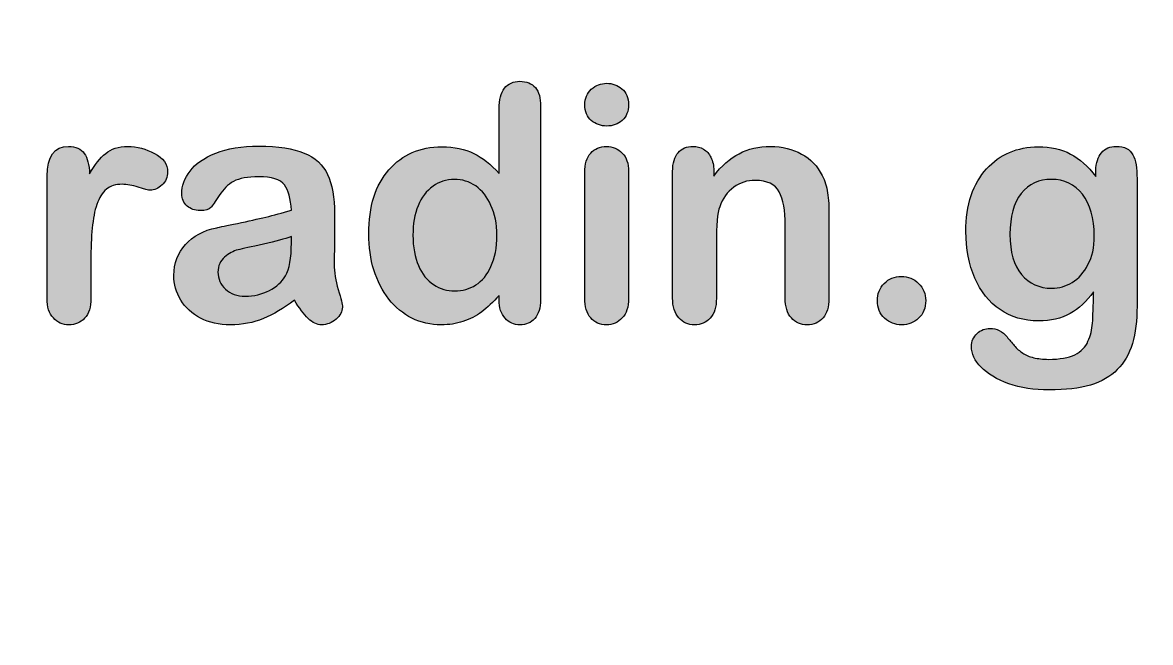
# Model space of a CAD drawing. Header units: millimetres. Extents: x -164.3 to -124.3, y -138.1 to -98.1.
# Drawn here: x -156.35 to -144.32, y -131.51 to -124.9 of the extents above; entities that cross this region are included whole.
import ezdxf

# ---------------------------------------------------------------- set-up
doc = ezdxf.new("R2010")
doc.units = ezdxf.units.MM
doc.header["$MEASUREMENT"] = 0
doc.layers.add('Layer 1', color=7, linetype='Continuous')

msp = doc.modelspace()

# ---------------------------------------------------------------- hatches: boundary and pattern name
at = {"layer": 'Layer 1', "true_color": 0x282928}
h = msp.add_hatch(color=250, dxfattribs=at)
edge = h.paths.add_edge_path()
edge.add_spline(control_points=[(-151.2025, -128.0505), (-151.1604, -128.0962), (-151.1078, -128.1208), (-151.0446, -128.1208), (-150.9779, -128.1208), (-150.9252, -128.0997), (-150.8866, -128.054), (-150.8445, -128.0084), (-150.8234, -127.9418), (-150.8234, -127.854), (-150.8234, -127.854), (-150.8234, -125.7898), (-150.8234, -125.7898), (-150.8234, -125.7021), (-150.841, -125.6354), (-150.8796, -125.5897), (-150.9182, -125.5442), (-150.9743, -125.5231), (-151.0446, -125.5231), (-151.1147, -125.5231), (-151.171, -125.5476), (-151.2096, -125.5968), (-151.2482, -125.646), (-151.2657, -125.7197), (-151.2657, -125.8144), (-151.2657, -125.8144), (-151.2657, -126.506), (-151.2657, -126.506), (-151.3534, -126.4077), (-151.4448, -126.3375), (-151.536, -126.2918), (-151.6308, -126.2462), (-151.7431, -126.2216), (-151.8766, -126.2216), (-152.1117, -126.2216), (-152.2978, -126.3024), (-152.4416, -126.4674), (-152.5856, -126.6289), (-152.6558, -126.857), (-152.6558, -127.1519), (-152.6558, -127.2888), (-152.6383, -127.4187), (-152.6031, -127.5345), (-152.5645, -127.6539), (-152.5119, -127.7592), (-152.4416, -127.8469), (-152.375, -127.9347), (-152.2908, -128.0014), (-152.196, -128.0505), (-152.1011, -128.0962), (-151.9959, -128.1208), (-151.8835, -128.1208), (-151.7993, -128.1208), (-151.7221, -128.1102), (-151.6519, -128.0856), (-151.5781, -128.0611), (-151.5115, -128.0294), (-151.4518, -127.9838), (-151.3921, -127.9382), (-151.3289, -127.8786), (-151.2657, -127.8083), (-151.2657, -127.8083), (-151.2657, -127.8539), (-151.2657, -127.8539), (-151.2657, -127.9382), (-151.2447, -128.0049), (-151.2025, -128.0505), (-151.2025, -128.0505), (-151.2025, -128.0505), (-151.2025, -128.0505)], knot_values=[0, 0, 0, 0, 0.0434783, 0.0434783, 0.0434783, 0.0869565, 0.0869565, 0.0869565, 0.1304348, 0.1304348, 0.1304348, 0.173913, 0.173913, 0.173913, 0.2173913, 0.2173913, 0.2173913, 0.2608696, 0.2608696, 0.2608696, 0.3043478, 0.3043478, 0.3043478, 0.3478261, 0.3478261, 0.3478261, 0.3913043, 0.3913043, 0.3913043, 0.4347826, 0.4347826, 0.4347826, 0.4782609, 0.4782609, 0.4782609, 0.5217391, 0.5217391, 0.5217391, 0.5652174, 0.5652174, 0.5652174, 0.6086957, 0.6086957, 0.6086957, 0.6521739, 0.6521739, 0.6521739, 0.6956522, 0.6956522, 0.6956522, 0.7391304, 0.7391304, 0.7391304, 0.7826087, 0.7826087, 0.7826087, 0.826087, 0.826087, 0.826087, 0.8695652, 0.8695652, 0.8695652, 0.9130435, 0.9130435, 0.9130435, 0.9565217, 0.9565217, 0.9565217, 1, 1, 1, 1], degree=3, periodic=1)
h = msp.add_hatch(color=250, dxfattribs=at)
edge = h.paths.add_edge_path()
edge.add_spline(control_points=[(-149.9528, -125.9408), (-149.9072, -125.8987), (-149.8861, -125.8425), (-149.8861, -125.7723), (-149.8861, -125.6986), (-149.9107, -125.6425), (-149.9564, -125.6039), (-150.002, -125.5652), (-150.0582, -125.5442), (-150.1179, -125.5442), (-150.1811, -125.5442), (-150.2337, -125.5652), (-150.2829, -125.6073), (-150.3284, -125.6494), (-150.353, -125.7057), (-150.353, -125.7723), (-150.353, -125.8461), (-150.3284, -125.9022), (-150.2829, -125.9408), (-150.2372, -125.9794), (-150.1811, -126.0005), (-150.1179, -126.0005), (-150.0547, -126.0005), (-149.9985, -125.9794), (-149.9528, -125.9408), (-149.9528, -125.9408), (-149.9528, -125.9408), (-149.9528, -125.9408)], knot_values=[0, 0, 0, 0, 0.1111111, 0.1111111, 0.1111111, 0.2222222, 0.2222222, 0.2222222, 0.3333333, 0.3333333, 0.3333333, 0.4444444, 0.4444444, 0.4444444, 0.5555556, 0.5555556, 0.5555556, 0.6666667, 0.6666667, 0.6666667, 0.7777778, 0.7777778, 0.7777778, 0.8888889, 0.8888889, 0.8888889, 1, 1, 1, 1], degree=3, periodic=1)
h = msp.add_hatch(color=250, dxfattribs=at)
edge = h.paths.add_edge_path()
edge.add_spline(control_points=[(-155.6056, -127.0887), (-155.5951, -126.9904), (-155.5811, -126.9062), (-155.5565, -126.8359), (-155.5319, -126.7657), (-155.4969, -126.7131), (-155.4547, -126.6744), (-155.4126, -126.6393), (-155.3564, -126.6218), (-155.2862, -126.6218), (-155.2371, -126.6218), (-155.1774, -126.6324), (-155.1142, -126.6535), (-155.0475, -126.6744), (-155.0054, -126.685), (-154.9878, -126.685), (-154.9422, -126.685), (-154.9, -126.6675), (-154.8614, -126.6289), (-154.8228, -126.5937), (-154.8018, -126.5446), (-154.8018, -126.4885), (-154.8018, -126.4077), (-154.8474, -126.341), (-154.9422, -126.2918), (-155.0335, -126.2427), (-155.1282, -126.2181), (-155.2265, -126.2181), (-155.3248, -126.2181), (-155.4055, -126.2427), (-155.4618, -126.2918), (-155.5214, -126.341), (-155.5776, -126.4147), (-155.6337, -126.5095), (-155.6373, -126.4147), (-155.6583, -126.341), (-155.6899, -126.2918), (-155.725, -126.2427), (-155.7812, -126.2181), (-155.8584, -126.2181), (-156.0093, -126.2181), (-156.0865, -126.3234), (-156.0865, -126.534), (-156.0865, -126.534), (-156.0865, -127.8364), (-156.0865, -127.8364), (-156.0865, -127.9312), (-156.0656, -128.0014), (-156.0199, -128.047), (-155.9778, -128.0962), (-155.9216, -128.1208), (-155.8549, -128.1208), (-155.7882, -128.1208), (-155.732, -128.0962), (-155.6864, -128.0505), (-155.6408, -128.0014), (-155.6197, -127.9312), (-155.6197, -127.8364), (-155.6197, -127.8364), (-155.6197, -127.4467), (-155.6197, -127.4467), (-155.6197, -127.3063), (-155.6162, -127.187), (-155.6056, -127.0887), (-155.6056, -127.0887), (-155.6056, -127.0887), (-155.6056, -127.0887)], knot_values=[0, 0, 0, 0, 0.0454545, 0.0454545, 0.0454545, 0.0909091, 0.0909091, 0.0909091, 0.1363636, 0.1363636, 0.1363636, 0.1818182, 0.1818182, 0.1818182, 0.2272727, 0.2272727, 0.2272727, 0.2727273, 0.2727273, 0.2727273, 0.3181818, 0.3181818, 0.3181818, 0.3636364, 0.3636364, 0.3636364, 0.4090909, 0.4090909, 0.4090909, 0.4545455, 0.4545455, 0.4545455, 0.5, 0.5, 0.5, 0.5454545, 0.5454545, 0.5454545, 0.5909091, 0.5909091, 0.5909091, 0.6363636, 0.6363636, 0.6363636, 0.6818182, 0.6818182, 0.6818182, 0.7272727, 0.7272727, 0.7272727, 0.7727273, 0.7727273, 0.7727273, 0.8181818, 0.8181818, 0.8181818, 0.8636364, 0.8636364, 0.8636364, 0.9090909, 0.9090909, 0.9090909, 0.9545455, 0.9545455, 0.9545455, 1, 1, 1, 1], degree=3, periodic=1)
h = msp.add_hatch(color=250, dxfattribs=at)
edge = h.paths.add_edge_path()
edge.add_spline(control_points=[(-153.3026, -128.054), (-153.2534, -128.0997), (-153.2077, -128.1208), (-153.1587, -128.1208), (-153.1025, -128.1208), (-153.0498, -128.0997), (-153.0042, -128.0611), (-152.9621, -128.0225), (-152.9375, -127.9804), (-152.9375, -127.9312), (-152.9375, -127.903), (-152.9515, -127.8434), (-152.9832, -127.7451), (-153.0112, -127.6503), (-153.0252, -127.5591), (-153.0252, -127.4713), (-153.0252, -127.3766), (-153.0218, -127.2923), (-153.0218, -127.2151), (-153.0218, -127.1413), (-153.0218, -127.0466), (-153.0218, -126.9377), (-153.0218, -126.7622), (-153.0463, -126.6218), (-153.0955, -126.5165), (-153.1446, -126.4147), (-153.2254, -126.3375), (-153.3447, -126.2884), (-153.4605, -126.2392), (-153.622, -126.2146), (-153.8292, -126.2146), (-154.0117, -126.2146), (-154.1661, -126.2392), (-154.289, -126.2884), (-154.4153, -126.341), (-154.5066, -126.4042), (-154.5628, -126.4814), (-154.6224, -126.5586), (-154.6506, -126.6393), (-154.6506, -126.7236), (-154.6506, -126.7762), (-154.633, -126.8184), (-154.5944, -126.8535), (-154.5557, -126.8851), (-154.5101, -126.9026), (-154.4574, -126.9026), (-154.3978, -126.9026), (-154.3592, -126.8921), (-154.3416, -126.8711), (-154.3241, -126.85), (-154.296, -126.8044), (-154.2504, -126.7412), (-154.2083, -126.6744), (-154.1591, -126.6253), (-154.0994, -126.5903), (-154.0362, -126.5586), (-153.9485, -126.5411), (-153.8292, -126.5411), (-153.6922, -126.5411), (-153.601, -126.5692), (-153.5553, -126.6289), (-153.5132, -126.685), (-153.4886, -126.7762), (-153.4816, -126.8991), (-153.5799, -126.9272), (-153.6711, -126.9518), (-153.7554, -126.9729), (-153.8396, -126.9904), (-153.9379, -127.015), (-154.0573, -127.0395), (-154.1731, -127.0606), (-154.2469, -127.0781), (-154.2784, -127.0852), (-154.4188, -127.1133), (-154.5312, -127.1765), (-154.612, -127.2642), (-154.6927, -127.3555), (-154.7348, -127.4643), (-154.7348, -127.5942), (-154.7348, -127.689), (-154.7102, -127.7767), (-154.661, -127.8575), (-154.6119, -127.9382), (-154.5417, -128.0014), (-154.4505, -128.0505), (-154.3591, -128.0962), (-154.2538, -128.1208), (-154.1345, -128.1208), (-154.0046, -128.1208), (-153.8853, -128.0997), (-153.78, -128.054), (-153.6746, -128.0119), (-153.5623, -127.9452), (-153.45, -127.8575), (-153.3973, -127.9418), (-153.3482, -128.0084), (-153.3026, -128.054), (-153.3026, -128.054), (-153.3026, -128.054), (-153.3026, -128.054)], knot_values=[0, 0, 0, 0, 0.030303, 0.030303, 0.030303, 0.0606061, 0.0606061, 0.0606061, 0.0909091, 0.0909091, 0.0909091, 0.1212121, 0.1212121, 0.1212121, 0.1515152, 0.1515152, 0.1515152, 0.1818182, 0.1818182, 0.1818182, 0.2121212, 0.2121212, 0.2121212, 0.2424242, 0.2424242, 0.2424242, 0.2727273, 0.2727273, 0.2727273, 0.3030303, 0.3030303, 0.3030303, 0.3333333, 0.3333333, 0.3333333, 0.3636364, 0.3636364, 0.3636364, 0.3939394, 0.3939394, 0.3939394, 0.4242424, 0.4242424, 0.4242424, 0.4545455, 0.4545455, 0.4545455, 0.4848485, 0.4848485, 0.4848485, 0.5151515, 0.5151515, 0.5151515, 0.5454545, 0.5454545, 0.5454545, 0.5757576, 0.5757576, 0.5757576, 0.6060606, 0.6060606, 0.6060606, 0.6363636, 0.6363636, 0.6363636, 0.6666667, 0.6666667, 0.6666667, 0.6969697, 0.6969697, 0.6969697, 0.7272727, 0.7272727, 0.7272727, 0.7575758, 0.7575758, 0.7575758, 0.7878788, 0.7878788, 0.7878788, 0.8181818, 0.8181818, 0.8181818, 0.8484848, 0.8484848, 0.8484848, 0.8787879, 0.8787879, 0.8787879, 0.9090909, 0.9090909, 0.9090909, 0.9393939, 0.9393939, 0.9393939, 0.969697, 0.969697, 0.969697, 1, 1, 1, 1], degree=3, periodic=1)
h = msp.add_hatch(color=250, dxfattribs=at)
edge = h.paths.add_edge_path()
edge.add_spline(control_points=[(-149.9528, -126.2884), (-149.9985, -126.2427), (-150.0547, -126.2181), (-150.1214, -126.2181), (-150.1915, -126.2181), (-150.2477, -126.2427), (-150.2898, -126.2884), (-150.3319, -126.3339), (-150.353, -126.4042), (-150.353, -126.4989), (-150.353, -126.4989), (-150.353, -127.8364), (-150.353, -127.8364), (-150.353, -127.9276), (-150.3319, -127.9979), (-150.2898, -128.047), (-150.2477, -128.0962), (-150.1915, -128.1208), (-150.1214, -128.1208), (-150.0547, -128.1208), (-149.9985, -128.0962), (-149.9528, -128.047), (-149.9072, -128.0014), (-149.8861, -127.9312), (-149.8861, -127.8364), (-149.8861, -127.8364), (-149.8861, -126.4849), (-149.8861, -126.4849), (-149.8861, -126.4006), (-149.9072, -126.3339), (-149.9528, -126.2884), (-149.9528, -126.2884), (-149.9528, -126.2884), (-149.9528, -126.2884)], knot_values=[0, 0, 0, 0, 0.0909091, 0.0909091, 0.0909091, 0.1818182, 0.1818182, 0.1818182, 0.2727273, 0.2727273, 0.2727273, 0.3636364, 0.3636364, 0.3636364, 0.4545455, 0.4545455, 0.4545455, 0.5454545, 0.5454545, 0.5454545, 0.6363636, 0.6363636, 0.6363636, 0.7272727, 0.7272727, 0.7272727, 0.8181818, 0.8181818, 0.8181818, 0.9090909, 0.9090909, 0.9090909, 1, 1, 1, 1], degree=3, periodic=1)
h = msp.add_hatch(color=250, dxfattribs=at)
edge = h.paths.add_edge_path()
edge.add_spline(control_points=[(-149.0086, -126.3339), (-149.0261, -126.2953), (-149.0543, -126.2673), (-149.0858, -126.2462), (-149.1209, -126.2287), (-149.1561, -126.2181), (-149.1981, -126.2181), (-149.2648, -126.2181), (-149.3175, -126.2392), (-149.3561, -126.2848), (-149.3947, -126.327), (-149.4158, -126.3936), (-149.4158, -126.4849), (-149.4158, -126.4849), (-149.4158, -127.8364), (-149.4158, -127.8364), (-149.4158, -127.9276), (-149.3947, -127.9979), (-149.3491, -128.047), (-149.3069, -128.0962), (-149.2508, -128.1208), (-149.1841, -128.1208), (-149.1139, -128.1208), (-149.0577, -128.0962), (-149.0156, -128.0505), (-148.97, -128.0014), (-148.9489, -127.9312), (-148.9489, -127.8364), (-148.9489, -127.8364), (-148.9489, -127.2502), (-148.9489, -127.2502), (-148.9489, -127.0606), (-148.9383, -126.9272), (-148.9138, -126.8605), (-148.8822, -126.7728), (-148.8331, -126.7025), (-148.7628, -126.6535), (-148.6961, -126.6043), (-148.6189, -126.5797), (-148.5346, -126.5797), (-148.4083, -126.5797), (-148.3241, -126.6218), (-148.2784, -126.7025), (-148.2363, -126.7833), (-148.2152, -126.9026), (-148.2152, -127.0571), (-148.2152, -127.0571), (-148.2152, -127.8364), (-148.2152, -127.8364), (-148.2152, -127.9276), (-148.1941, -127.9979), (-148.1486, -128.047), (-148.1064, -128.0962), (-148.0502, -128.1208), (-147.9801, -128.1208), (-147.9098, -128.1208), (-147.8572, -128.0962), (-147.8115, -128.047), (-147.7694, -128.0014), (-147.7483, -127.9312), (-147.7483, -127.8364), (-147.7483, -127.8364), (-147.7483, -126.9658), (-147.7483, -126.9658), (-147.7483, -126.864), (-147.7518, -126.7762), (-147.7624, -126.7131), (-147.7729, -126.6464), (-147.7905, -126.5832), (-147.8221, -126.5271), (-147.8712, -126.4288), (-147.9414, -126.3516), (-148.0397, -126.2989), (-148.138, -126.2462), (-148.2469, -126.2181), (-148.3697, -126.2181), (-148.4996, -126.2181), (-148.6084, -126.2427), (-148.7067, -126.2953), (-148.805, -126.3445), (-148.8962, -126.4253), (-148.9769, -126.534), (-148.9769, -126.534), (-148.9769, -126.4779), (-148.9769, -126.4779), (-148.9769, -126.4217), (-148.9875, -126.3725), (-149.0086, -126.3339), (-149.0086, -126.3339), (-149.0086, -126.3339), (-149.0086, -126.3339)], knot_values=[0, 0, 0, 0, 0.0333333, 0.0333333, 0.0333333, 0.0666667, 0.0666667, 0.0666667, 0.1, 0.1, 0.1, 0.1333333, 0.1333333, 0.1333333, 0.1666667, 0.1666667, 0.1666667, 0.2, 0.2, 0.2, 0.2333333, 0.2333333, 0.2333333, 0.2666667, 0.2666667, 0.2666667, 0.3, 0.3, 0.3, 0.3333333, 0.3333333, 0.3333333, 0.3666667, 0.3666667, 0.3666667, 0.4, 0.4, 0.4, 0.4333333, 0.4333333, 0.4333333, 0.4666667, 0.4666667, 0.4666667, 0.5, 0.5, 0.5, 0.5333333, 0.5333333, 0.5333333, 0.5666667, 0.5666667, 0.5666667, 0.6, 0.6, 0.6, 0.6333333, 0.6333333, 0.6333333, 0.6666667, 0.6666667, 0.6666667, 0.7, 0.7, 0.7, 0.7333333, 0.7333333, 0.7333333, 0.7666667, 0.7666667, 0.7666667, 0.8, 0.8, 0.8, 0.8333333, 0.8333333, 0.8333333, 0.8666667, 0.8666667, 0.8666667, 0.9, 0.9, 0.9, 0.9333333, 0.9333333, 0.9333333, 0.9666667, 0.9666667, 0.9666667, 1, 1, 1, 1], degree=3, periodic=1)
h = msp.add_hatch(color=250, dxfattribs=at)
edge = h.paths.add_edge_path()
edge.add_spline(control_points=[(-144.5083, -126.3059), (-144.5364, -126.2462), (-144.5961, -126.2181), (-144.6873, -126.2181), (-144.7505, -126.2181), (-144.8032, -126.2392), (-144.8418, -126.2848), (-144.8804, -126.3305), (-144.9015, -126.3936), (-144.9015, -126.4743), (-144.9015, -126.4743), (-144.9015, -126.5375), (-144.9015, -126.5375), (-144.9858, -126.4288), (-145.077, -126.348), (-145.1717, -126.2989), (-145.2701, -126.2462), (-145.3859, -126.2216), (-145.5158, -126.2216), (-145.6282, -126.2216), (-145.73, -126.2427), (-145.8212, -126.2813), (-145.9159, -126.3199), (-145.9967, -126.3796), (-146.0669, -126.4568), (-146.1371, -126.534), (-146.1933, -126.6289), (-146.2319, -126.7412), (-146.2705, -126.857), (-146.2881, -126.9834), (-146.2881, -127.1238), (-146.2881, -127.3134), (-146.2565, -127.4784), (-146.1933, -127.6222), (-146.1301, -127.7662), (-146.0423, -127.8786), (-145.923, -127.9593), (-145.8072, -128.04), (-145.6703, -128.0786), (-145.5122, -128.0786), (-145.3824, -128.0786), (-145.2701, -128.054), (-145.1753, -128.0014), (-145.0841, -127.9487), (-144.9998, -127.8715), (-144.9261, -127.7697), (-144.9295, -127.9241), (-144.9331, -128.033), (-144.9366, -128.1032), (-144.9436, -128.1734), (-144.9577, -128.2366), (-144.9858, -128.2963), (-145.0103, -128.3594), (-145.0595, -128.4051), (-145.1262, -128.4402), (-145.1928, -128.4717), (-145.2877, -128.4893), (-145.407, -128.4893), (-145.4667, -128.4893), (-145.5193, -128.4823), (-145.565, -128.4717), (-145.6106, -128.4613), (-145.6492, -128.4472), (-145.6808, -128.4227), (-145.7159, -128.4016), (-145.744, -128.3735), (-145.7721, -128.3419), (-145.7966, -128.3103), (-145.8247, -128.2822), (-145.8493, -128.2506), (-145.8984, -128.1909), (-145.9616, -128.1594), (-146.0283, -128.1594), (-146.0845, -128.1594), (-146.1301, -128.1769), (-146.1687, -128.212), (-146.2073, -128.2506), (-146.2284, -128.2963), (-146.2284, -128.3524), (-146.2284, -128.4296), (-146.1933, -128.5034), (-146.1266, -128.5736), (-146.0563, -128.6438), (-145.9581, -128.7035), (-145.8318, -128.749), (-145.7054, -128.7947), (-145.5614, -128.8158), (-145.4, -128.8158), (-145.2245, -128.8158), (-145.077, -128.7982), (-144.9577, -128.7632), (-144.8418, -128.7281), (-144.7436, -128.6718), (-144.6733, -128.5981), (-144.5996, -128.5279), (-144.5469, -128.4331), (-144.5118, -128.3209), (-144.4803, -128.2085), (-144.4627, -128.0751), (-144.4627, -127.9207), (-144.4627, -127.9207), (-144.4627, -126.5621), (-144.4627, -126.5621), (-144.4627, -126.4498), (-144.4767, -126.3656), (-144.5083, -126.3059), (-144.5083, -126.3059), (-144.5083, -126.3059), (-144.5083, -126.3059)], knot_values=[0, 0, 0, 0, 0.0277778, 0.0277778, 0.0277778, 0.0555556, 0.0555556, 0.0555556, 0.0833333, 0.0833333, 0.0833333, 0.1111111, 0.1111111, 0.1111111, 0.1388889, 0.1388889, 0.1388889, 0.1666667, 0.1666667, 0.1666667, 0.1944444, 0.1944444, 0.1944444, 0.2222222, 0.2222222, 0.2222222, 0.25, 0.25, 0.25, 0.2777778, 0.2777778, 0.2777778, 0.3055556, 0.3055556, 0.3055556, 0.3333333, 0.3333333, 0.3333333, 0.3611111, 0.3611111, 0.3611111, 0.3888889, 0.3888889, 0.3888889, 0.4166667, 0.4166667, 0.4166667, 0.4444444, 0.4444444, 0.4444444, 0.4722222, 0.4722222, 0.4722222, 0.5, 0.5, 0.5, 0.5277778, 0.5277778, 0.5277778, 0.5555556, 0.5555556, 0.5555556, 0.5833333, 0.5833333, 0.5833333, 0.6111111, 0.6111111, 0.6111111, 0.6388889, 0.6388889, 0.6388889, 0.6666667, 0.6666667, 0.6666667, 0.6944444, 0.6944444, 0.6944444, 0.7222222, 0.7222222, 0.7222222, 0.75, 0.75, 0.75, 0.7777778, 0.7777778, 0.7777778, 0.8055556, 0.8055556, 0.8055556, 0.8333333, 0.8333333, 0.8333333, 0.8611111, 0.8611111, 0.8611111, 0.8888889, 0.8888889, 0.8888889, 0.9166667, 0.9166667, 0.9166667, 0.9444444, 0.9444444, 0.9444444, 0.9722222, 0.9722222, 0.9722222, 1, 1, 1, 1], degree=3, periodic=1)
h = msp.add_hatch(color=250, dxfattribs=at)
edge = h.paths.add_edge_path()
edge.add_spline(control_points=[(-152.1293, -126.85), (-152.0942, -126.7587), (-152.0415, -126.6921), (-151.9713, -126.6429), (-151.9046, -126.5937), (-151.8309, -126.5692), (-151.7431, -126.5692), (-151.6624, -126.5692), (-151.5852, -126.5937), (-151.5149, -126.6393), (-151.4483, -126.6885), (-151.3921, -126.7552), (-151.3534, -126.8465), (-151.3114, -126.9343), (-151.2903, -127.043), (-151.2903, -127.1659), (-151.2903, -127.2993), (-151.3114, -127.4081), (-151.3534, -127.4995), (-151.3921, -127.5871), (-151.4483, -127.6539), (-151.5149, -127.696), (-151.5816, -127.7381), (-151.6589, -127.7592), (-151.7396, -127.7592), (-151.8203, -127.7592), (-151.8975, -127.7381), (-151.9643, -127.6925), (-152.0345, -127.6468), (-152.0871, -127.5802), (-152.1257, -127.4889), (-152.1643, -127.4011), (-152.1854, -127.2923), (-152.1854, -127.1659), (-152.1854, -127.0466), (-152.1679, -126.9412), (-152.1293, -126.85), (-152.1293, -126.85), (-152.1293, -126.85), (-152.1293, -126.85)], knot_values=[0, 0, 0, 0, 0.0769231, 0.0769231, 0.0769231, 0.1538462, 0.1538462, 0.1538462, 0.2307692, 0.2307692, 0.2307692, 0.3076923, 0.3076923, 0.3076923, 0.3846154, 0.3846154, 0.3846154, 0.4615385, 0.4615385, 0.4615385, 0.5384615, 0.5384615, 0.5384615, 0.6153846, 0.6153846, 0.6153846, 0.6923077, 0.6923077, 0.6923077, 0.7692308, 0.7692308, 0.7692308, 0.8461538, 0.8461538, 0.8461538, 0.9230769, 0.9230769, 0.9230769, 1, 1, 1, 1], degree=3, periodic=1)
h = msp.add_hatch(color=250, dxfattribs=at)
edge = h.paths.add_edge_path()
edge.add_spline(control_points=[(-145.6983, -126.7201), (-145.6176, -126.6183), (-145.5088, -126.5692), (-145.3754, -126.5692), (-145.2385, -126.5692), (-145.1296, -126.6218), (-145.0454, -126.7271), (-144.9612, -126.8359), (-144.919, -126.9834), (-144.919, -127.173), (-144.919, -127.2958), (-144.9401, -127.3976), (-144.9858, -127.4784), (-145.0279, -127.5626), (-145.0841, -127.6258), (-145.1542, -127.6679), (-145.2209, -127.71), (-145.2946, -127.7311), (-145.3718, -127.7311), (-145.5053, -127.7311), (-145.6106, -127.6819), (-145.6948, -127.5836), (-145.7755, -127.4889), (-145.8177, -127.3449), (-145.8177, -127.1554), (-145.8177, -126.9693), (-145.7791, -126.8219), (-145.6983, -126.7201)], knot_values=[0, 0, 0, 0, 0.1111111, 0.1111111, 0.1111111, 0.2222222, 0.2222222, 0.2222222, 0.3333333, 0.3333333, 0.3333333, 0.4444444, 0.4444444, 0.4444444, 0.5555556, 0.5555556, 0.5555556, 0.6666667, 0.6666667, 0.6666667, 0.7777778, 0.7777778, 0.7777778, 0.8888889, 0.8888889, 0.8888889, 1, 1, 1, 1], degree=3, periodic=1)
h = msp.add_hatch(color=250, dxfattribs=at)
edge = h.paths.add_edge_path()
edge.add_spline(control_points=[(-153.4816, -127.2467), (-153.4816, -127.4081), (-153.5027, -127.5275), (-153.5448, -127.5977), (-153.5799, -127.6609), (-153.6396, -127.7135), (-153.7168, -127.7557), (-153.794, -127.7943), (-153.8818, -127.8154), (-153.973, -127.8154), (-154.0608, -127.8154), (-154.131, -127.7908), (-154.1837, -127.7416), (-154.2363, -127.6925), (-154.2644, -127.6293), (-154.2644, -127.5591), (-154.2644, -127.4924), (-154.2398, -127.4363), (-154.1941, -127.3976), (-154.1486, -127.3589), (-154.1029, -127.3344), (-154.0503, -127.3203), (-154.0011, -127.3099), (-153.9099, -127.2888), (-153.78, -127.2607), (-153.65, -127.2326), (-153.5518, -127.2045), (-153.4816, -127.1799), (-153.4816, -127.1799), (-153.4816, -127.2467), (-153.4816, -127.2467)], knot_values=[0, 0, 0, 0, 0.1, 0.1, 0.1, 0.2, 0.2, 0.2, 0.3, 0.3, 0.3, 0.4, 0.4, 0.4, 0.5, 0.5, 0.5, 0.6, 0.6, 0.6, 0.7, 0.7, 0.7, 0.8, 0.8, 0.8, 0.9, 0.9, 0.9, 1, 1, 1, 1], degree=3, periodic=1)
h = msp.add_hatch(color=250, dxfattribs=at)
edge = h.paths.add_edge_path()
edge.add_spline(control_points=[(-146.7935, -128.0505), (-146.7408, -128.0049), (-146.7163, -127.9418), (-146.7163, -127.861), (-146.7163, -127.7907), (-146.7408, -127.7276), (-146.7935, -127.6785), (-146.8426, -127.6293), (-146.9058, -127.6047), (-146.9761, -127.6047), (-147.0498, -127.6047), (-147.1094, -127.6293), (-147.1586, -127.6785), (-147.2077, -127.7311), (-147.2323, -127.7908), (-147.2323, -127.861), (-147.2323, -127.9418), (-147.2077, -128.0049), (-147.1551, -128.0505), (-147.1025, -128.0962), (-147.0427, -128.1208), (-146.9726, -128.1208), (-146.9023, -128.1208), (-146.8426, -128.0962), (-146.7935, -128.0505), (-146.7935, -128.0505), (-146.7935, -128.0505), (-146.7935, -128.0505)], knot_values=[0, 0, 0, 0, 0.1111111, 0.1111111, 0.1111111, 0.2222222, 0.2222222, 0.2222222, 0.3333333, 0.3333333, 0.3333333, 0.4444444, 0.4444444, 0.4444444, 0.5555556, 0.5555556, 0.5555556, 0.6666667, 0.6666667, 0.6666667, 0.7777778, 0.7777778, 0.7777778, 0.8888889, 0.8888889, 0.8888889, 1, 1, 1, 1], degree=3, periodic=1)

# ---------------------------------------------------------------- linework, layer by layer
at = {"layer": 'Layer 1', "color": 250, "lineweight": 18}
msp.add_open_spline([(-161.3334, -98.1237), (-161.3334, -98.1237), (-127.3335, -98.1237), (-127.3335, -98.1237), (-125.6834, -98.1237), (-124.3335, -99.4738), (-124.3335, -101.1237), (-124.3335, -101.1237), (-124.3335, -135.1237), (-124.3335, -135.1237), (-124.3335, -136.7738), (-125.6834, -138.1237), (-127.3335, -138.1237), (-127.3335, -138.1237), (-161.3334, -138.1237), (-161.3334, -138.1237), (-162.9835, -138.1237), (-164.3335, -136.7738), (-164.3335, -135.1237), (-164.3335, -135.1237), (-164.3335, -101.1237), (-164.3335, -101.1237), (-164.3335, -99.4738), (-162.9835, -98.1237), (-161.3334, -98.1237)], degree=3, knots=[0, 0, 0, 0, 0.125, 0.125, 0.125, 0.25, 0.25, 0.25, 0.375, 0.375, 0.375, 0.5, 0.5, 0.5, 0.625, 0.625, 0.625, 0.75, 0.75, 0.75, 0.875, 0.875, 0.875, 1, 1, 1, 1], dxfattribs=at)
at = {"layer": 'Layer 1', "color": 250}
for points, knots in [([(-151.2025, -128.0505), (-151.1604, -128.0962), (-151.1078, -128.1208), (-151.0446, -128.1208), (-150.9779, -128.1208), (-150.9252, -128.0997), (-150.8866, -128.054), (-150.8445, -128.0084), (-150.8234, -127.9418), (-150.8234, -127.854), (-150.8234, -127.854), (-150.8234, -125.7898), (-150.8234, -125.7898), (-150.8234, -125.7021), (-150.841, -125.6354), (-150.8796, -125.5897), (-150.9182, -125.5442), (-150.9743, -125.5231), (-151.0446, -125.5231), (-151.1147, -125.5231), (-151.171, -125.5476), (-151.2096, -125.5968), (-151.2482, -125.646), (-151.2657, -125.7197), (-151.2657, -125.8144), (-151.2657, -125.8144), (-151.2657, -126.506), (-151.2657, -126.506), (-151.3534, -126.4077), (-151.4448, -126.3375), (-151.536, -126.2918), (-151.6308, -126.2462), (-151.7431, -126.2216), (-151.8766, -126.2216), (-152.1117, -126.2216), (-152.2978, -126.3024), (-152.4416, -126.4674), (-152.5856, -126.6289), (-152.6558, -126.857), (-152.6558, -127.1519), (-152.6558, -127.2888), (-152.6383, -127.4187), (-152.6031, -127.5345), (-152.5645, -127.6539), (-152.5119, -127.7592), (-152.4416, -127.8469), (-152.375, -127.9347), (-152.2908, -128.0014), (-152.196, -128.0505), (-152.1011, -128.0962), (-151.9959, -128.1208), (-151.8835, -128.1208), (-151.7993, -128.1208), (-151.7221, -128.1102), (-151.6519, -128.0856), (-151.5781, -128.0611), (-151.5115, -128.0294), (-151.4518, -127.9838), (-151.3921, -127.9382), (-151.3289, -127.8786), (-151.2657, -127.8083), (-151.2657, -127.8083), (-151.2657, -127.8539), (-151.2657, -127.8539), (-151.2657, -127.9382), (-151.2447, -128.0049), (-151.2025, -128.0505), (-151.2025, -128.0505), (-151.2025, -128.0505), (-151.2025, -128.0505)], [0, 0, 0, 0, 0.0434783, 0.0434783, 0.0434783, 0.0869565, 0.0869565, 0.0869565, 0.1304348, 0.1304348, 0.1304348, 0.173913, 0.173913, 0.173913, 0.2173913, 0.2173913, 0.2173913, 0.2608696, 0.2608696, 0.2608696, 0.3043478, 0.3043478, 0.3043478, 0.3478261, 0.3478261, 0.3478261, 0.3913043, 0.3913043, 0.3913043, 0.4347826, 0.4347826, 0.4347826, 0.4782609, 0.4782609, 0.4782609, 0.5217391, 0.5217391, 0.5217391, 0.5652174, 0.5652174, 0.5652174, 0.6086957, 0.6086957, 0.6086957, 0.6521739, 0.6521739, 0.6521739, 0.6956522, 0.6956522, 0.6956522, 0.7391304, 0.7391304, 0.7391304, 0.7826087, 0.7826087, 0.7826087, 0.826087, 0.826087, 0.826087, 0.8695652, 0.8695652, 0.8695652, 0.9130435, 0.9130435, 0.9130435, 0.9565217, 0.9565217, 0.9565217, 1, 1, 1, 1]), ([(-149.9528, -125.9408), (-149.9072, -125.8987), (-149.8861, -125.8425), (-149.8861, -125.7723), (-149.8861, -125.6986), (-149.9107, -125.6425), (-149.9564, -125.6039), (-150.002, -125.5652), (-150.0582, -125.5442), (-150.1179, -125.5442), (-150.1811, -125.5442), (-150.2337, -125.5652), (-150.2829, -125.6073), (-150.3284, -125.6494), (-150.353, -125.7057), (-150.353, -125.7723), (-150.353, -125.8461), (-150.3284, -125.9022), (-150.2829, -125.9408), (-150.2372, -125.9794), (-150.1811, -126.0005), (-150.1179, -126.0005), (-150.0547, -126.0005), (-149.9985, -125.9794), (-149.9528, -125.9408), (-149.9528, -125.9408), (-149.9528, -125.9408), (-149.9528, -125.9408)], [0, 0, 0, 0, 0.1111111, 0.1111111, 0.1111111, 0.2222222, 0.2222222, 0.2222222, 0.3333333, 0.3333333, 0.3333333, 0.4444444, 0.4444444, 0.4444444, 0.5555556, 0.5555556, 0.5555556, 0.6666667, 0.6666667, 0.6666667, 0.7777778, 0.7777778, 0.7777778, 0.8888889, 0.8888889, 0.8888889, 1, 1, 1, 1]), ([(-155.6056, -127.0887), (-155.5951, -126.9904), (-155.5811, -126.9062), (-155.5565, -126.8359), (-155.5319, -126.7657), (-155.4969, -126.7131), (-155.4547, -126.6744), (-155.4126, -126.6393), (-155.3564, -126.6218), (-155.2862, -126.6218), (-155.2371, -126.6218), (-155.1774, -126.6324), (-155.1142, -126.6535), (-155.0475, -126.6744), (-155.0054, -126.685), (-154.9878, -126.685), (-154.9422, -126.685), (-154.9, -126.6675), (-154.8614, -126.6289), (-154.8228, -126.5937), (-154.8018, -126.5446), (-154.8018, -126.4885), (-154.8018, -126.4077), (-154.8474, -126.341), (-154.9422, -126.2918), (-155.0335, -126.2427), (-155.1282, -126.2181), (-155.2265, -126.2181), (-155.3248, -126.2181), (-155.4055, -126.2427), (-155.4618, -126.2918), (-155.5214, -126.341), (-155.5776, -126.4147), (-155.6337, -126.5095), (-155.6373, -126.4147), (-155.6583, -126.341), (-155.6899, -126.2918), (-155.725, -126.2427), (-155.7812, -126.2181), (-155.8584, -126.2181), (-156.0093, -126.2181), (-156.0865, -126.3234), (-156.0865, -126.534), (-156.0865, -126.534), (-156.0865, -127.8364), (-156.0865, -127.8364), (-156.0865, -127.9312), (-156.0656, -128.0014), (-156.0199, -128.047), (-155.9778, -128.0962), (-155.9216, -128.1208), (-155.8549, -128.1208), (-155.7882, -128.1208), (-155.732, -128.0962), (-155.6864, -128.0505), (-155.6408, -128.0014), (-155.6197, -127.9312), (-155.6197, -127.8364), (-155.6197, -127.8364), (-155.6197, -127.4467), (-155.6197, -127.4467), (-155.6197, -127.3063), (-155.6162, -127.187), (-155.6056, -127.0887), (-155.6056, -127.0887), (-155.6056, -127.0887), (-155.6056, -127.0887)], [0, 0, 0, 0, 0.0454545, 0.0454545, 0.0454545, 0.0909091, 0.0909091, 0.0909091, 0.1363636, 0.1363636, 0.1363636, 0.1818182, 0.1818182, 0.1818182, 0.2272727, 0.2272727, 0.2272727, 0.2727273, 0.2727273, 0.2727273, 0.3181818, 0.3181818, 0.3181818, 0.3636364, 0.3636364, 0.3636364, 0.4090909, 0.4090909, 0.4090909, 0.4545455, 0.4545455, 0.4545455, 0.5, 0.5, 0.5, 0.5454545, 0.5454545, 0.5454545, 0.5909091, 0.5909091, 0.5909091, 0.6363636, 0.6363636, 0.6363636, 0.6818182, 0.6818182, 0.6818182, 0.7272727, 0.7272727, 0.7272727, 0.7727273, 0.7727273, 0.7727273, 0.8181818, 0.8181818, 0.8181818, 0.8636364, 0.8636364, 0.8636364, 0.9090909, 0.9090909, 0.9090909, 0.9545455, 0.9545455, 0.9545455, 1, 1, 1, 1]), ([(-153.3026, -128.054), (-153.2534, -128.0997), (-153.2077, -128.1208), (-153.1587, -128.1208), (-153.1025, -128.1208), (-153.0498, -128.0997), (-153.0042, -128.0611), (-152.9621, -128.0225), (-152.9375, -127.9804), (-152.9375, -127.9312), (-152.9375, -127.903), (-152.9515, -127.8434), (-152.9832, -127.7451), (-153.0112, -127.6503), (-153.0252, -127.5591), (-153.0252, -127.4713), (-153.0252, -127.3766), (-153.0218, -127.2923), (-153.0218, -127.2151), (-153.0218, -127.1413), (-153.0218, -127.0466), (-153.0218, -126.9377), (-153.0218, -126.7622), (-153.0463, -126.6218), (-153.0955, -126.5165), (-153.1446, -126.4147), (-153.2254, -126.3375), (-153.3447, -126.2884), (-153.4605, -126.2392), (-153.622, -126.2146), (-153.8292, -126.2146), (-154.0117, -126.2146), (-154.1661, -126.2392), (-154.289, -126.2884), (-154.4153, -126.341), (-154.5066, -126.4042), (-154.5628, -126.4814), (-154.6224, -126.5586), (-154.6506, -126.6393), (-154.6506, -126.7236), (-154.6506, -126.7762), (-154.633, -126.8184), (-154.5944, -126.8535), (-154.5557, -126.8851), (-154.5101, -126.9026), (-154.4574, -126.9026), (-154.3978, -126.9026), (-154.3592, -126.8921), (-154.3416, -126.8711), (-154.3241, -126.85), (-154.296, -126.8044), (-154.2504, -126.7412), (-154.2083, -126.6744), (-154.1591, -126.6253), (-154.0994, -126.5903), (-154.0362, -126.5586), (-153.9485, -126.5411), (-153.8292, -126.5411), (-153.6922, -126.5411), (-153.601, -126.5692), (-153.5553, -126.6289), (-153.5132, -126.685), (-153.4886, -126.7762), (-153.4816, -126.8991), (-153.5799, -126.9272), (-153.6711, -126.9518), (-153.7554, -126.9729), (-153.8396, -126.9904), (-153.9379, -127.015), (-154.0573, -127.0395), (-154.1731, -127.0606), (-154.2469, -127.0781), (-154.2784, -127.0852), (-154.4188, -127.1133), (-154.5312, -127.1765), (-154.612, -127.2642), (-154.6927, -127.3555), (-154.7348, -127.4643), (-154.7348, -127.5942), (-154.7348, -127.689), (-154.7102, -127.7767), (-154.661, -127.8575), (-154.6119, -127.9382), (-154.5417, -128.0014), (-154.4505, -128.0505), (-154.3591, -128.0962), (-154.2538, -128.1208), (-154.1345, -128.1208), (-154.0046, -128.1208), (-153.8853, -128.0997), (-153.78, -128.054), (-153.6746, -128.0119), (-153.5623, -127.9452), (-153.45, -127.8575), (-153.3973, -127.9418), (-153.3482, -128.0084), (-153.3026, -128.054), (-153.3026, -128.054), (-153.3026, -128.054), (-153.3026, -128.054)], [0, 0, 0, 0, 0.030303, 0.030303, 0.030303, 0.0606061, 0.0606061, 0.0606061, 0.0909091, 0.0909091, 0.0909091, 0.1212121, 0.1212121, 0.1212121, 0.1515152, 0.1515152, 0.1515152, 0.1818182, 0.1818182, 0.1818182, 0.2121212, 0.2121212, 0.2121212, 0.2424242, 0.2424242, 0.2424242, 0.2727273, 0.2727273, 0.2727273, 0.3030303, 0.3030303, 0.3030303, 0.3333333, 0.3333333, 0.3333333, 0.3636364, 0.3636364, 0.3636364, 0.3939394, 0.3939394, 0.3939394, 0.4242424, 0.4242424, 0.4242424, 0.4545455, 0.4545455, 0.4545455, 0.4848485, 0.4848485, 0.4848485, 0.5151515, 0.5151515, 0.5151515, 0.5454545, 0.5454545, 0.5454545, 0.5757576, 0.5757576, 0.5757576, 0.6060606, 0.6060606, 0.6060606, 0.6363636, 0.6363636, 0.6363636, 0.6666667, 0.6666667, 0.6666667, 0.6969697, 0.6969697, 0.6969697, 0.7272727, 0.7272727, 0.7272727, 0.7575758, 0.7575758, 0.7575758, 0.7878788, 0.7878788, 0.7878788, 0.8181818, 0.8181818, 0.8181818, 0.8484848, 0.8484848, 0.8484848, 0.8787879, 0.8787879, 0.8787879, 0.9090909, 0.9090909, 0.9090909, 0.9393939, 0.9393939, 0.9393939, 0.969697, 0.969697, 0.969697, 1, 1, 1, 1]), ([(-149.9528, -126.2884), (-149.9985, -126.2427), (-150.0547, -126.2181), (-150.1214, -126.2181), (-150.1915, -126.2181), (-150.2477, -126.2427), (-150.2898, -126.2884), (-150.3319, -126.3339), (-150.353, -126.4042), (-150.353, -126.4989), (-150.353, -126.4989), (-150.353, -127.8364), (-150.353, -127.8364), (-150.353, -127.9276), (-150.3319, -127.9979), (-150.2898, -128.047), (-150.2477, -128.0962), (-150.1915, -128.1208), (-150.1214, -128.1208), (-150.0547, -128.1208), (-149.9985, -128.0962), (-149.9528, -128.047), (-149.9072, -128.0014), (-149.8861, -127.9312), (-149.8861, -127.8364), (-149.8861, -127.8364), (-149.8861, -126.4849), (-149.8861, -126.4849), (-149.8861, -126.4006), (-149.9072, -126.3339), (-149.9528, -126.2884), (-149.9528, -126.2884), (-149.9528, -126.2884), (-149.9528, -126.2884)], [0, 0, 0, 0, 0.0909091, 0.0909091, 0.0909091, 0.1818182, 0.1818182, 0.1818182, 0.2727273, 0.2727273, 0.2727273, 0.3636364, 0.3636364, 0.3636364, 0.4545455, 0.4545455, 0.4545455, 0.5454545, 0.5454545, 0.5454545, 0.6363636, 0.6363636, 0.6363636, 0.7272727, 0.7272727, 0.7272727, 0.8181818, 0.8181818, 0.8181818, 0.9090909, 0.9090909, 0.9090909, 1, 1, 1, 1]), ([(-149.0086, -126.3339), (-149.0261, -126.2953), (-149.0543, -126.2673), (-149.0858, -126.2462), (-149.1209, -126.2287), (-149.1561, -126.2181), (-149.1981, -126.2181), (-149.2648, -126.2181), (-149.3175, -126.2392), (-149.3561, -126.2848), (-149.3947, -126.327), (-149.4158, -126.3936), (-149.4158, -126.4849), (-149.4158, -126.4849), (-149.4158, -127.8364), (-149.4158, -127.8364), (-149.4158, -127.9276), (-149.3947, -127.9979), (-149.3491, -128.047), (-149.3069, -128.0962), (-149.2508, -128.1208), (-149.1841, -128.1208), (-149.1139, -128.1208), (-149.0577, -128.0962), (-149.0156, -128.0505), (-148.97, -128.0014), (-148.9489, -127.9312), (-148.9489, -127.8364), (-148.9489, -127.8364), (-148.9489, -127.2502), (-148.9489, -127.2502), (-148.9489, -127.0606), (-148.9383, -126.9272), (-148.9138, -126.8605), (-148.8822, -126.7728), (-148.8331, -126.7025), (-148.7628, -126.6535), (-148.6961, -126.6043), (-148.6189, -126.5797), (-148.5346, -126.5797), (-148.4083, -126.5797), (-148.3241, -126.6218), (-148.2784, -126.7025), (-148.2363, -126.7833), (-148.2152, -126.9026), (-148.2152, -127.0571), (-148.2152, -127.0571), (-148.2152, -127.8364), (-148.2152, -127.8364), (-148.2152, -127.9276), (-148.1941, -127.9979), (-148.1486, -128.047), (-148.1064, -128.0962), (-148.0502, -128.1208), (-147.9801, -128.1208), (-147.9098, -128.1208), (-147.8572, -128.0962), (-147.8115, -128.047), (-147.7694, -128.0014), (-147.7483, -127.9312), (-147.7483, -127.8364), (-147.7483, -127.8364), (-147.7483, -126.9658), (-147.7483, -126.9658), (-147.7483, -126.864), (-147.7518, -126.7762), (-147.7624, -126.7131), (-147.7729, -126.6464), (-147.7905, -126.5832), (-147.8221, -126.5271), (-147.8712, -126.4288), (-147.9414, -126.3516), (-148.0397, -126.2989), (-148.138, -126.2462), (-148.2469, -126.2181), (-148.3697, -126.2181), (-148.4996, -126.2181), (-148.6084, -126.2427), (-148.7067, -126.2953), (-148.805, -126.3445), (-148.8962, -126.4253), (-148.9769, -126.534), (-148.9769, -126.534), (-148.9769, -126.4779), (-148.9769, -126.4779), (-148.9769, -126.4217), (-148.9875, -126.3725), (-149.0086, -126.3339), (-149.0086, -126.3339), (-149.0086, -126.3339), (-149.0086, -126.3339)], [0, 0, 0, 0, 0.0333333, 0.0333333, 0.0333333, 0.0666667, 0.0666667, 0.0666667, 0.1, 0.1, 0.1, 0.1333333, 0.1333333, 0.1333333, 0.1666667, 0.1666667, 0.1666667, 0.2, 0.2, 0.2, 0.2333333, 0.2333333, 0.2333333, 0.2666667, 0.2666667, 0.2666667, 0.3, 0.3, 0.3, 0.3333333, 0.3333333, 0.3333333, 0.3666667, 0.3666667, 0.3666667, 0.4, 0.4, 0.4, 0.4333333, 0.4333333, 0.4333333, 0.4666667, 0.4666667, 0.4666667, 0.5, 0.5, 0.5, 0.5333333, 0.5333333, 0.5333333, 0.5666667, 0.5666667, 0.5666667, 0.6, 0.6, 0.6, 0.6333333, 0.6333333, 0.6333333, 0.6666667, 0.6666667, 0.6666667, 0.7, 0.7, 0.7, 0.7333333, 0.7333333, 0.7333333, 0.7666667, 0.7666667, 0.7666667, 0.8, 0.8, 0.8, 0.8333333, 0.8333333, 0.8333333, 0.8666667, 0.8666667, 0.8666667, 0.9, 0.9, 0.9, 0.9333333, 0.9333333, 0.9333333, 0.9666667, 0.9666667, 0.9666667, 1, 1, 1, 1]), ([(-144.5083, -126.3059), (-144.5364, -126.2462), (-144.5961, -126.2181), (-144.6873, -126.2181), (-144.7505, -126.2181), (-144.8032, -126.2392), (-144.8418, -126.2848), (-144.8804, -126.3305), (-144.9015, -126.3936), (-144.9015, -126.4743), (-144.9015, -126.4743), (-144.9015, -126.5375), (-144.9015, -126.5375), (-144.9858, -126.4288), (-145.077, -126.348), (-145.1717, -126.2989), (-145.2701, -126.2462), (-145.3859, -126.2216), (-145.5158, -126.2216), (-145.6282, -126.2216), (-145.73, -126.2427), (-145.8212, -126.2813), (-145.9159, -126.3199), (-145.9967, -126.3796), (-146.0669, -126.4568), (-146.1371, -126.534), (-146.1933, -126.6289), (-146.2319, -126.7412), (-146.2705, -126.857), (-146.2881, -126.9834), (-146.2881, -127.1238), (-146.2881, -127.3134), (-146.2565, -127.4784), (-146.1933, -127.6222), (-146.1301, -127.7662), (-146.0423, -127.8786), (-145.923, -127.9593), (-145.8072, -128.04), (-145.6703, -128.0786), (-145.5122, -128.0786), (-145.3824, -128.0786), (-145.2701, -128.054), (-145.1753, -128.0014), (-145.0841, -127.9487), (-144.9998, -127.8715), (-144.9261, -127.7697), (-144.9295, -127.9241), (-144.9331, -128.033), (-144.9366, -128.1032), (-144.9436, -128.1734), (-144.9577, -128.2366), (-144.9858, -128.2963), (-145.0103, -128.3594), (-145.0595, -128.4051), (-145.1262, -128.4402), (-145.1928, -128.4717), (-145.2877, -128.4893), (-145.407, -128.4893), (-145.4667, -128.4893), (-145.5193, -128.4823), (-145.565, -128.4717), (-145.6106, -128.4613), (-145.6492, -128.4472), (-145.6808, -128.4227), (-145.7159, -128.4016), (-145.744, -128.3735), (-145.7721, -128.3419), (-145.7966, -128.3103), (-145.8247, -128.2822), (-145.8493, -128.2506), (-145.8984, -128.1909), (-145.9616, -128.1594), (-146.0283, -128.1594), (-146.0845, -128.1594), (-146.1301, -128.1769), (-146.1687, -128.212), (-146.2073, -128.2506), (-146.2284, -128.2963), (-146.2284, -128.3524), (-146.2284, -128.4296), (-146.1933, -128.5034), (-146.1266, -128.5736), (-146.0563, -128.6438), (-145.9581, -128.7035), (-145.8318, -128.749), (-145.7054, -128.7947), (-145.5614, -128.8158), (-145.4, -128.8158), (-145.2245, -128.8158), (-145.077, -128.7982), (-144.9577, -128.7632), (-144.8418, -128.7281), (-144.7436, -128.6718), (-144.6733, -128.5981), (-144.5996, -128.5279), (-144.5469, -128.4331), (-144.5118, -128.3209), (-144.4803, -128.2085), (-144.4627, -128.0751), (-144.4627, -127.9207), (-144.4627, -127.9207), (-144.4627, -126.5621), (-144.4627, -126.5621), (-144.4627, -126.4498), (-144.4767, -126.3656), (-144.5083, -126.3059), (-144.5083, -126.3059), (-144.5083, -126.3059), (-144.5083, -126.3059)], [0, 0, 0, 0, 0.0277778, 0.0277778, 0.0277778, 0.0555556, 0.0555556, 0.0555556, 0.0833333, 0.0833333, 0.0833333, 0.1111111, 0.1111111, 0.1111111, 0.1388889, 0.1388889, 0.1388889, 0.1666667, 0.1666667, 0.1666667, 0.1944444, 0.1944444, 0.1944444, 0.2222222, 0.2222222, 0.2222222, 0.25, 0.25, 0.25, 0.2777778, 0.2777778, 0.2777778, 0.3055556, 0.3055556, 0.3055556, 0.3333333, 0.3333333, 0.3333333, 0.3611111, 0.3611111, 0.3611111, 0.3888889, 0.3888889, 0.3888889, 0.4166667, 0.4166667, 0.4166667, 0.4444444, 0.4444444, 0.4444444, 0.4722222, 0.4722222, 0.4722222, 0.5, 0.5, 0.5, 0.5277778, 0.5277778, 0.5277778, 0.5555556, 0.5555556, 0.5555556, 0.5833333, 0.5833333, 0.5833333, 0.6111111, 0.6111111, 0.6111111, 0.6388889, 0.6388889, 0.6388889, 0.6666667, 0.6666667, 0.6666667, 0.6944444, 0.6944444, 0.6944444, 0.7222222, 0.7222222, 0.7222222, 0.75, 0.75, 0.75, 0.7777778, 0.7777778, 0.7777778, 0.8055556, 0.8055556, 0.8055556, 0.8333333, 0.8333333, 0.8333333, 0.8611111, 0.8611111, 0.8611111, 0.8888889, 0.8888889, 0.8888889, 0.9166667, 0.9166667, 0.9166667, 0.9444444, 0.9444444, 0.9444444, 0.9722222, 0.9722222, 0.9722222, 1, 1, 1, 1]), ([(-152.1293, -126.85), (-152.0942, -126.7587), (-152.0415, -126.6921), (-151.9713, -126.6429), (-151.9046, -126.5937), (-151.8309, -126.5692), (-151.7431, -126.5692), (-151.6624, -126.5692), (-151.5852, -126.5937), (-151.5149, -126.6393), (-151.4483, -126.6885), (-151.3921, -126.7552), (-151.3534, -126.8465), (-151.3114, -126.9343), (-151.2903, -127.043), (-151.2903, -127.1659), (-151.2903, -127.2993), (-151.3114, -127.4081), (-151.3534, -127.4995), (-151.3921, -127.5871), (-151.4483, -127.6539), (-151.5149, -127.696), (-151.5816, -127.7381), (-151.6589, -127.7592), (-151.7396, -127.7592), (-151.8203, -127.7592), (-151.8975, -127.7381), (-151.9643, -127.6925), (-152.0345, -127.6468), (-152.0871, -127.5802), (-152.1257, -127.4889), (-152.1643, -127.4011), (-152.1854, -127.2923), (-152.1854, -127.1659), (-152.1854, -127.0466), (-152.1679, -126.9412), (-152.1293, -126.85), (-152.1293, -126.85), (-152.1293, -126.85), (-152.1293, -126.85)], [0, 0, 0, 0, 0.0769231, 0.0769231, 0.0769231, 0.1538462, 0.1538462, 0.1538462, 0.2307692, 0.2307692, 0.2307692, 0.3076923, 0.3076923, 0.3076923, 0.3846154, 0.3846154, 0.3846154, 0.4615385, 0.4615385, 0.4615385, 0.5384615, 0.5384615, 0.5384615, 0.6153846, 0.6153846, 0.6153846, 0.6923077, 0.6923077, 0.6923077, 0.7692308, 0.7692308, 0.7692308, 0.8461538, 0.8461538, 0.8461538, 0.9230769, 0.9230769, 0.9230769, 1, 1, 1, 1]), ([(-145.6983, -126.7201), (-145.6176, -126.6183), (-145.5088, -126.5692), (-145.3754, -126.5692), (-145.2385, -126.5692), (-145.1296, -126.6218), (-145.0454, -126.7271), (-144.9612, -126.8359), (-144.919, -126.9834), (-144.919, -127.173), (-144.919, -127.2958), (-144.9401, -127.3976), (-144.9858, -127.4784), (-145.0279, -127.5626), (-145.0841, -127.6258), (-145.1542, -127.6679), (-145.2209, -127.71), (-145.2946, -127.7311), (-145.3718, -127.7311), (-145.5053, -127.7311), (-145.6106, -127.6819), (-145.6948, -127.5836), (-145.7755, -127.4889), (-145.8177, -127.3449), (-145.8177, -127.1554), (-145.8177, -126.9693), (-145.7791, -126.8219), (-145.6983, -126.7201)], [0, 0, 0, 0, 0.1111111, 0.1111111, 0.1111111, 0.2222222, 0.2222222, 0.2222222, 0.3333333, 0.3333333, 0.3333333, 0.4444444, 0.4444444, 0.4444444, 0.5555556, 0.5555556, 0.5555556, 0.6666667, 0.6666667, 0.6666667, 0.7777778, 0.7777778, 0.7777778, 0.8888889, 0.8888889, 0.8888889, 1, 1, 1, 1]), ([(-153.4816, -127.2467), (-153.4816, -127.4081), (-153.5027, -127.5275), (-153.5448, -127.5977), (-153.5799, -127.6609), (-153.6396, -127.7135), (-153.7168, -127.7557), (-153.794, -127.7943), (-153.8818, -127.8154), (-153.973, -127.8154), (-154.0608, -127.8154), (-154.131, -127.7908), (-154.1837, -127.7416), (-154.2363, -127.6925), (-154.2644, -127.6293), (-154.2644, -127.5591), (-154.2644, -127.4924), (-154.2398, -127.4363), (-154.1941, -127.3976), (-154.1486, -127.3589), (-154.1029, -127.3344), (-154.0503, -127.3203), (-154.0011, -127.3099), (-153.9099, -127.2888), (-153.78, -127.2607), (-153.65, -127.2326), (-153.5518, -127.2045), (-153.4816, -127.1799), (-153.4816, -127.1799), (-153.4816, -127.2467), (-153.4816, -127.2467)], [0, 0, 0, 0, 0.1, 0.1, 0.1, 0.2, 0.2, 0.2, 0.3, 0.3, 0.3, 0.4, 0.4, 0.4, 0.5, 0.5, 0.5, 0.6, 0.6, 0.6, 0.7, 0.7, 0.7, 0.8, 0.8, 0.8, 0.9, 0.9, 0.9, 1, 1, 1, 1]), ([(-146.7935, -128.0505), (-146.7408, -128.0049), (-146.7163, -127.9418), (-146.7163, -127.861), (-146.7163, -127.7907), (-146.7408, -127.7276), (-146.7935, -127.6785), (-146.8426, -127.6293), (-146.9058, -127.6047), (-146.9761, -127.6047), (-147.0498, -127.6047), (-147.1094, -127.6293), (-147.1586, -127.6785), (-147.2077, -127.7311), (-147.2323, -127.7908), (-147.2323, -127.861), (-147.2323, -127.9418), (-147.2077, -128.0049), (-147.1551, -128.0505), (-147.1025, -128.0962), (-147.0427, -128.1208), (-146.9726, -128.1208), (-146.9023, -128.1208), (-146.8426, -128.0962), (-146.7935, -128.0505), (-146.7935, -128.0505), (-146.7935, -128.0505), (-146.7935, -128.0505)], [0, 0, 0, 0, 0.1111111, 0.1111111, 0.1111111, 0.2222222, 0.2222222, 0.2222222, 0.3333333, 0.3333333, 0.3333333, 0.4444444, 0.4444444, 0.4444444, 0.5555556, 0.5555556, 0.5555556, 0.6666667, 0.6666667, 0.6666667, 0.7777778, 0.7777778, 0.7777778, 0.8888889, 0.8888889, 0.8888889, 1, 1, 1, 1])]:
    msp.add_open_spline(points, degree=3, knots=knots, dxfattribs=at)

doc.saveas('drawing.dxf')
